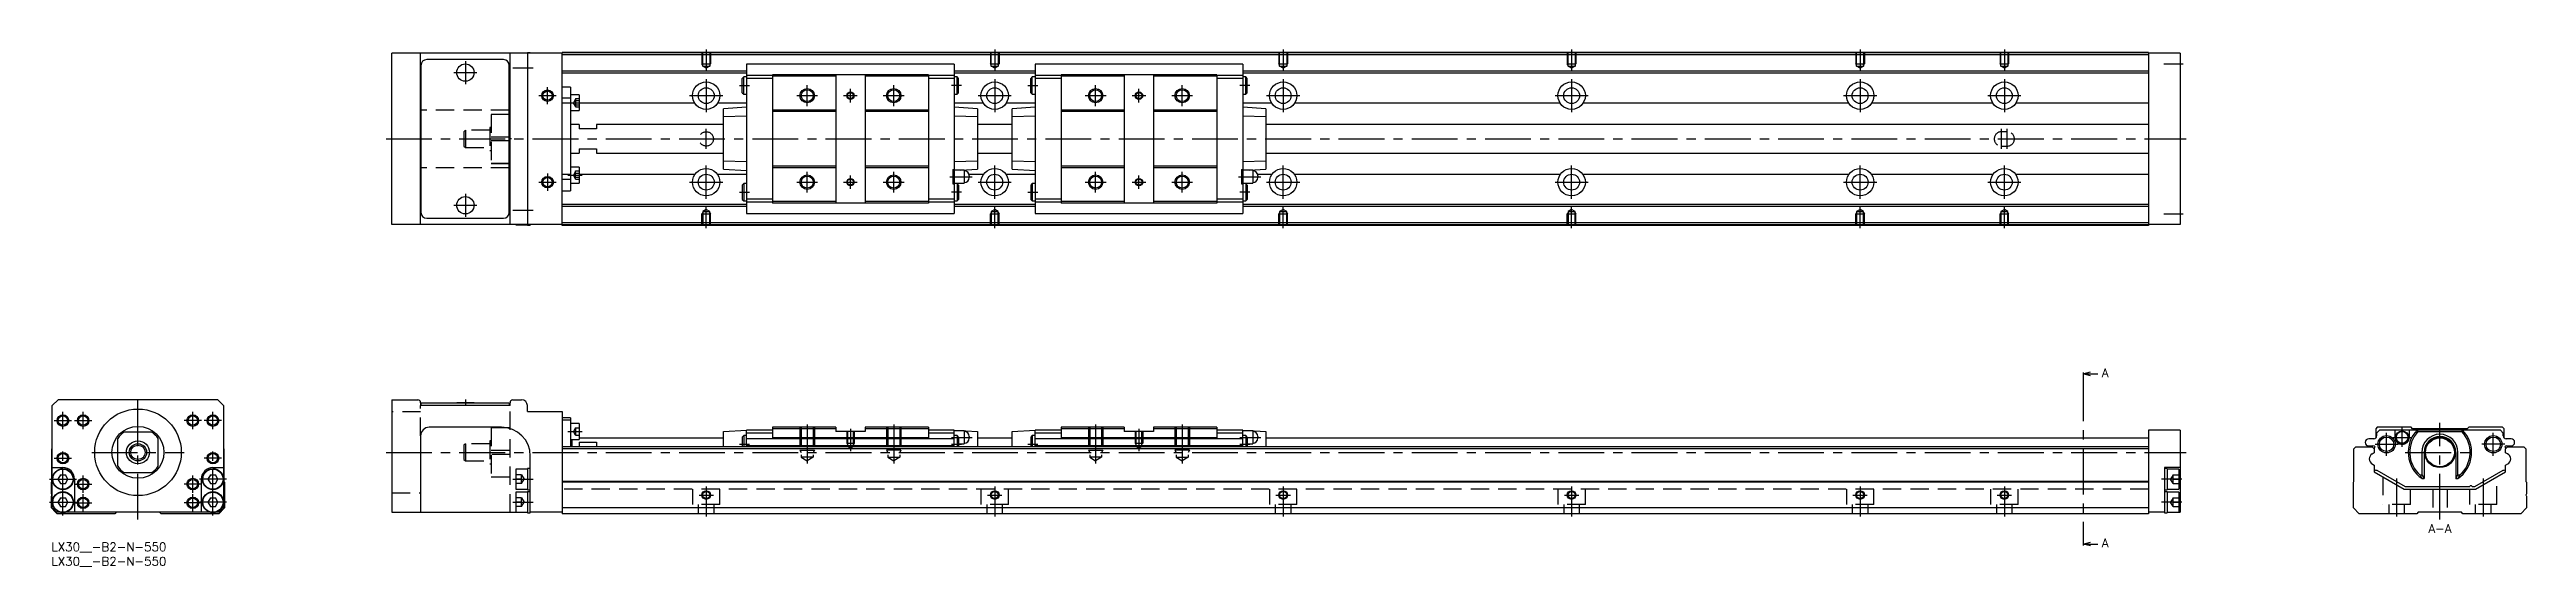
# Model space of a CAD drawing. Extents: x -1 to 858, y -8 to 171.
import ezdxf

# ---------------------------------------------------------------- set-up
doc = ezdxf.new("R2010")
doc.units = 0
doc.header["$LTSCALE"] = 0.5
doc.linetypes.add('CENTER', pattern=[50.8, 31.75, -6.35, 6.35, -6.35])
doc.linetypes.add('DASHED', pattern=[19.05, 12.7, -6.35])
for name, color, linetype in [('MSM_CENTER', 1, 'CENTER'), ('MSM_CONTINUOUS', 7, 'CONTINUOUS'), ('MSM_DASHED', 4, 'DASHED'), ('MSM_NARROW', 5, 'CONTINUOUS'), ('MSM_PART_NUMBER', 7, 'CONTINUOUS')]:
    doc.layers.add(name, color=color, linetype=linetype)
doc.styles.get("Standard").update_dxf_attribs({"font": 'txt.shx', "height": 3, "bigfont": 'bigfont.shx'})

# ---------------------------------------------------------------- blocks, each defined once
blk = doc.blocks.new('*U2')
at = {"layer": 'MSM_PART_NUMBER'}
blk.add_text('LX30__-B2-N-550', height=3, dxfattribs=at).set_placement((0, -3))
blk = doc.blocks.new('*U3')
at = {"layer": 'MSM_PART_NUMBER'}
blk.add_text('LX30__-B2-N-550', height=3, dxfattribs=at).set_placement((0, -8))

msp = doc.modelspace()

# ---------------------------------------------------------------- linework, layer by layer
at = {"layer": 'MSM_CENTER'}
for p, q in [((143.5, 167), (143.5, 159)), ((160, 164.7), (167, 164.7)), ((227, 171), (227, 163.49)), ((327, 171), (327, 163.49)), ((427, 171), (427, 163.49)), ((527, 171), (527, 163.49)), ((627, 171), (627, 163.49)), ((677, 171), (677, 163.49)), ((732.25, 166), (739, 166)), ((139.5, 163), (147.5, 163)), ((169, 155), (175, 155)), ((172, 152), (172, 158)), ((221.25, 155), (232.75, 155)), ((227, 160.75), (227, 149.25)), ((238.5, 158.5), (242, 158.5)), ((258.37, 155), (265.62, 155)), ((262, 151.37), (262, 158.62)), ((274.63, 155), (279.36, 155)), ((277, 152.63), (277, 157.36)), ((288.37, 155), (295.62, 155)), ((292, 151.37), (292, 158.62)), ((315.5, 158.5), (312, 158.5)), ((321.25, 155), (332.75, 155)), ((327, 160.75), (327, 149.25)), ((338.5, 158.5), (342, 158.5)), ((358.37, 155), (365.62, 155)), ((362, 151.37), (362, 158.62)), ((374.63, 155), (379.36, 155)), ((377, 152.63), (377, 157.36)), ((388.37, 155), (395.62, 155)), ((392, 151.37), (392, 158.62)), ((415.5, 158.5), (412, 158.5)), ((421.25, 155), (432.75, 155)), ((427, 160.75), (427, 149.25)), ((521.25, 155), (532.75, 155)), ((527, 160.75), (527, 149.25)), ((621.25, 155), (632.75, 155)), ((627, 160.75), (627, 149.25)), ((671.25, 155), (682.75, 155)), ((677, 160.75), (677, 149.25)), ((179, 152.55), (184, 152.55)), ((116, 140), (740, 140)), ((227, 136.5), (227, 143.5)), ((676, 136.5), (676, 143.5)), ((678, 136.5), (678, 143.5)), ((227, 119.25), (227, 130.75)), ((327, 119.25), (327, 130.75)), ((427, 119.25), (427, 130.75)), ((527, 119.25), (527, 130.75)), ((627, 119.25), (627, 130.75)), ((677, 119.25), (677, 130.75)), ((143.5, 121), (143.5, 113)), ((169, 125), (175, 125)), ((172, 128), (172, 122)), ((179, 127.44), (184, 127.44)), ((221.25, 125), (232.75, 125)), ((238.5, 121.5), (242, 121.5)), ((258.37, 125), (265.62, 125)), ((262, 121.37), (262, 128.62)), ((274.63, 125), (279.36, 125)), ((277, 122.63), (277, 127.36)), ((288.37, 125), (295.62, 125)), ((292, 121.37), (292, 128.62)), ((311.5, 126.9), (319.2, 126.9)), ((315.5, 121.5), (312, 121.5)), ((321.25, 125), (332.75, 125)), ((338.5, 121.5), (342, 121.5)), ((358.37, 125), (365.62, 125)), ((362, 121.37), (362, 128.62)), ((374.63, 125), (379.36, 125)), ((377, 122.63), (377, 127.36)), ((388.37, 125), (395.62, 125)), ((392, 121.37), (392, 128.62)), ((411.5, 126.9), (419.2, 126.9)), ((415.5, 121.5), (412, 121.5)), ((421.25, 125), (432.75, 125)), ((521.25, 125), (532.75, 125)), ((621.25, 125), (632.75, 125)), ((671.25, 125), (682.75, 125)), ((139.5, 117), (147.5, 117)), ((160, 115.3), (167, 115.3)), ((227, 109), (227, 116.51)), ((327, 109), (327, 116.51)), ((427, 109), (427, 116.51)), ((527, 109), (527, 116.51)), ((627, 109), (627, 116.51)), ((677, 109), (677, 116.51)), ((732.25, 114), (739, 114)), ((704.38, 58), (704.38, 0)), ((4, 39.3), (4, 45.3)), ((11, 39.3), (11, 45.3)), ((30, 8), (30, 51.5)), ((49, 39.3), (49, 45.3)), ((56, 39.3), (56, 45.3)), ((143.5, 49.6), (143.5, 47.49)), ((1, 42.3), (7, 42.3)), ((8, 42.3), (14, 42.3)), ((52, 42.3), (46, 42.3)), ((59, 42.3), (53, 42.3)), ((179, 38.55), (184, 38.55)), ((262, 41), (262, 27.41)), ((277, 39.5), (277, 31.69)), ((292, 41), (292, 27.41)), ((312, 36.5), (319.2, 36.5)), ((362, 41), (362, 27.41)), ((377, 39.5), (377, 31.69)), ((392, 41), (392, 27.41)), ((412, 36.5), (419.2, 36.5)), ((809.5, 30.1), (809.5, 38.1)), ((811.65, 36.5), (818.15, 36.5)), ((814.9, 33.25), (814.9, 39.75)), ((828, 8), (828, 41.5)), ((846.5, 30.1), (846.5, 38.1)), ((1, 29.3), (7, 29.3)), ((4, 9.35), (4, 32.3)), ((14, 31.3), (46, 31.3)), ((59, 29.3), (53, 29.3)), ((56, 9.35), (56, 32.3)), ((116, 31.3), (740, 31.3)), ((238.5, 34.1), (242, 34.1)), ((312, 34.1), (315.5, 34.1)), ((338.5, 34.1), (342, 34.1)), ((412, 34.1), (415.5, 34.1)), ((805.5, 34.1), (813.5, 34.1)), ((816, 31.3), (840, 31.3)), ((850.5, 34.1), (842.5, 34.1)), ((-0.65, 22), (8.65, 22)), ((8, 20.3), (14, 20.3)), ((11, 17.3), (11, 23.3)), ((52, 20.3), (46, 20.3)), ((49, 17.3), (49, 23.3)), ((60.65, 22), (51.35, 22)), ((160, 22), (167, 22)), ((227, 19.5), (227, 9)), ((327, 19.5), (327, 9)), ((427, 19.5), (427, 9)), ((527, 19.5), (527, 9)), ((627, 19.5), (627, 9)), ((677, 19.5), (677, 9)), ((738.5, 22), (731.5, 22)), ((813, 22.18), (813, 9)), ((843, 22.18), (843, 9)), ((-0.65, 14), (8.65, 14)), ((8, 13.8), (14, 13.8)), ((11, 10.8), (11, 16.8)), ((52, 13.8), (46, 13.8)), ((49, 10.8), (49, 16.8)), ((60.65, 14), (51.35, 14)), ((160, 14), (167, 14)), ((224.5, 16.5), (229.5, 16.5)), ((324.5, 16.5), (329.5, 16.5)), ((424.5, 16.5), (429.5, 16.5)), ((524.5, 16.5), (529.5, 16.5)), ((624.5, 16.5), (629.5, 16.5)), ((674.5, 16.5), (679.5, 16.5)), ((738.5, 14), (731.5, 14))]:
    msp.add_line(p, q, dxfattribs=at)
at = {"layer": 'MSM_CONTINUOUS'}
for p, q in [((118, 110.3), (118, 169.7)), ((177, 169.7), (118, 169.7)), ((128, 110.3), (128, 169.7)), ((128.1, 165.5), (128.1, 114.5)), ((156.7, 167.5), (130.1, 167.5)), ((158.7, 114.5), (158.7, 165.5)), ((159, 110.3), (159, 169.7)), ((161, 169.75), (161, 169.7)), ((165, 169.75), (161, 169.75)), ((166, 169.9), (165, 169.9)), ((165, 169.9), (165, 110.1)), ((166, 169.9), (166, 169.7)), ((727, 170), (177, 170)), ((177, 110), (177, 170)), ((727, 169.8), (177, 169.8)), ((727, 169.1), (177, 169.1)), ((241, 163.45), (177, 163.45)), ((313, 165.9), (241, 165.9)), ((241, 165.9), (241, 114.1)), ((313, 165.9), (313, 114.1)), ((341, 163.45), (313, 163.45)), ((413, 165.9), (341, 165.9)), ((341, 165.9), (341, 114.1)), ((413, 165.9), (413, 114.1)), ((727, 163.45), (413, 163.45)), ((727, 170), (727, 110)), ((738, 169.7), (727, 169.7)), ((738, 169.7), (738, 110.3)), ((128, 158.2), (128.1, 158.2)), ((158.7, 158.2), (159, 158.2)), ((241, 162.75), (177, 162.75)), ((180, 158), (177, 158)), ((180, 158), (180, 122)), ((183, 155.3), (180, 155.3)), ((183, 155.3), (183, 149.8)), ((240, 161.5), (239.5, 161)), ((239.5, 156), (239.5, 161)), ((239.5, 156), (240, 155.5)), ((241, 161.5), (240, 161.5)), ((240, 155.5), (240, 161.5)), ((240, 155.5), (241, 155.5)), ((250, 161.95), (241, 161.95)), ((250, 160.95), (241, 160.95)), ((304, 162.25), (250, 162.25)), ((250, 162.25), (250, 117.75)), ((271.9, 161.75), (250, 161.75)), ((271.9, 162.25), (271.9, 117.75)), ((282.1, 162.25), (282.1, 117.75)), ((304, 161.75), (282.1, 161.75)), ((304, 162.25), (304, 117.75)), ((313, 161.95), (304, 161.95)), ((313, 160.95), (304, 160.95)), ((341, 162.75), (313, 162.75)), ((314, 161.5), (313, 161.5)), ((313, 155.5), (314, 155.5)), ((314.5, 161), (314, 161.5)), ((314, 155.5), (314, 161.5)), ((314, 155.5), (314.5, 156)), ((314.5, 156), (314.5, 161)), ((340, 161.5), (339.5, 161)), ((339.5, 156), (339.5, 161)), ((339.5, 156), (340, 155.5)), ((341, 161.5), (340, 161.5)), ((340, 155.5), (340, 161.5)), ((340, 155.5), (341, 155.5)), ((350, 161.95), (341, 161.95)), ((350, 160.95), (341, 160.95)), ((404, 162.25), (350, 162.25)), ((350, 162.25), (350, 117.75)), ((371.9, 161.75), (350, 161.75)), ((371.9, 162.25), (371.9, 117.75)), ((382.1, 162.25), (382.1, 117.75)), ((404, 161.75), (382.1, 161.75)), ((404, 162.25), (404, 117.75)), ((413, 161.95), (404, 161.95)), ((413, 160.95), (404, 160.95)), ((727, 162.75), (413, 162.75)), ((414, 161.5), (413, 161.5)), ((413, 155.5), (414, 155.5)), ((414.5, 161), (414, 161.5)), ((414, 155.5), (414, 161.5)), ((414, 155.5), (414.5, 156)), ((414.5, 156), (414.5, 161)), ((128.1, 150), (128, 150)), ((159, 150), (158.7, 150)), ((159, 148.5), (158.7, 148.5)), ((159, 148.47), (158.7, 148.47)), ((180, 154.13), (177, 154.13)), ((180, 152.38), (177, 152.38)), ((180, 149.8), (183, 149.8)), ((223.05, 152.36), (183, 152.36)), ((241, 152.36), (230.95, 152.36)), ((241, 151), (233, 150.47)), ((233, 129.53), (233, 150.47)), ((241, 147.86), (233, 147.6)), ((271.9, 150), (250, 150)), ((271.9, 149.5), (250, 149.5)), ((304, 150), (282.1, 150)), ((304, 149.5), (282.1, 149.5)), ((323.05, 152.36), (313, 152.36)), ((321, 150.47), (313, 151)), ((321, 147.6), (313, 147.86)), ((321, 150.47), (321, 129.53)), ((341, 152.36), (330.95, 152.36)), ((341, 151), (333, 150.47)), ((333, 129.53), (333, 150.47)), ((341, 147.86), (333, 147.6)), ((371.9, 150), (350, 150)), ((371.9, 149.5), (350, 149.5)), ((404, 150), (382.1, 150)), ((404, 149.5), (382.1, 149.5)), ((423.05, 152.36), (413, 152.36)), ((421, 150.47), (413, 151)), ((421, 147.6), (413, 147.86)), ((421, 150.47), (421, 129.53)), ((523.05, 152.36), (430.95, 152.36)), ((623.05, 152.36), (530.95, 152.36)), ((673.05, 152.36), (630.95, 152.36)), ((727, 152.36), (680.95, 152.36)), ((158.7, 140.72), (159, 140.72)), ((159, 139.28), (158.7, 139.28)), ((183, 145), (180, 145)), ((183, 145), (183, 143.5)), ((189, 143.5), (183, 143.5)), ((189, 145), (189, 143.5)), ((233, 145), (189, 145)), ((333, 145), (321, 145)), ((727, 145), (421, 145)), ((128.1, 130), (128, 130)), ((159, 131.53), (158.7, 131.53)), ((159, 131.5), (158.7, 131.5)), ((159, 130), (158.7, 130)), ((180, 135), (183, 135)), ((183, 130.19), (180, 130.19)), ((183, 136.5), (189, 136.5)), ((183, 136.5), (183, 135)), ((183, 130.19), (183, 124.69)), ((189, 136.5), (189, 135)), ((189, 135), (233, 135)), ((233, 132.4), (241, 132.14)), ((233, 129.53), (241, 129)), ((271.9, 130.5), (250, 130.5)), ((271.9, 130), (250, 130)), ((304, 130.5), (282.1, 130.5)), ((304, 130), (282.1, 130)), ((312.5, 129.4), (312.5, 124.4)), ((312.5, 129.4), (313, 129.4)), ((313, 132.14), (321, 132.4)), ((316.45, 129.15), (313, 129.15)), ((315.26, 129.15), (321, 129.53)), ((316.45, 129.15), (316.45, 124.65)), ((321, 135), (333, 135)), ((333, 132.4), (341, 132.14)), ((333, 129.53), (341, 129)), ((371.9, 130.5), (350, 130.5)), ((371.9, 130), (350, 130)), ((404, 130.5), (382.1, 130.5)), ((404, 130), (382.1, 130)), ((412.5, 129.4), (412.5, 124.4)), ((412.5, 129.4), (413, 129.4)), ((413, 132.14), (421, 132.4)), ((416.45, 129.15), (413, 129.15)), ((415.26, 129.15), (421, 129.53)), ((416.45, 129.15), (416.45, 124.65)), ((421, 135), (727, 135)), ((128.1, 121.8), (128, 121.8)), ((159, 121.8), (158.7, 121.8)), ((180, 127.62), (177, 127.62)), ((180, 125.87), (177, 125.87)), ((177, 122), (180, 122)), ((180, 124.69), (183, 124.69)), ((223.05, 127.64), (183, 127.64)), ((241, 127.64), (230.95, 127.64)), ((240, 124.5), (239.5, 124)), ((239.5, 124), (239.5, 119)), ((240, 124.5), (240, 118.5)), ((241, 124.5), (240, 124.5)), ((313, 128.4), (312.5, 128.4)), ((312.5, 125.4), (313, 125.4)), ((312.5, 124.4), (313, 124.4)), ((313, 124.65), (316.45, 124.65)), ((314, 124.5), (313, 124.5)), ((314, 124.5), (314, 118.5)), ((314.5, 124), (314, 124.5)), ((314.5, 124), (314.5, 119)), ((323.05, 127.64), (318.14, 127.64)), ((318.2, 127.2), (318.2, 126.6)), ((341, 127.64), (330.95, 127.64)), ((340, 124.5), (339.5, 124)), ((339.5, 124), (339.5, 119)), ((340, 124.5), (340, 118.5)), ((341, 124.5), (340, 124.5)), ((413, 128.4), (412.5, 128.4)), ((412.5, 125.4), (413, 125.4)), ((412.5, 124.4), (413, 124.4)), ((413, 124.65), (416.45, 124.65)), ((414, 124.5), (413, 124.5)), ((414, 124.5), (414, 118.5)), ((414.5, 124), (414, 124.5)), ((414.5, 124), (414.5, 119)), ((423.05, 127.64), (418.14, 127.64)), ((418.2, 127.2), (418.2, 126.6)), ((523.05, 127.64), (430.95, 127.64)), ((623.05, 127.64), (530.95, 127.64)), ((673.05, 127.64), (630.95, 127.64)), ((727, 127.64), (680.95, 127.64)), ((130.1, 112.5), (156.7, 112.5)), ((241, 117.25), (177, 117.25)), ((241, 116.55), (177, 116.55)), ((239.5, 119), (240, 118.5)), ((240, 118.5), (241, 118.5)), ((250, 119.05), (241, 119.05)), ((250, 118.05), (241, 118.05)), ((241, 114.1), (313, 114.1)), ((271.9, 118.25), (250, 118.25)), ((304, 117.75), (250, 117.75)), ((304, 118.25), (282.1, 118.25)), ((313, 119.05), (304, 119.05)), ((313, 118.05), (304, 118.05)), ((313, 118.5), (314, 118.5)), ((341, 117.25), (313, 117.25)), ((341, 116.55), (313, 116.55)), ((314, 118.5), (314.5, 119)), ((339.5, 119), (340, 118.5)), ((340, 118.5), (341, 118.5)), ((350, 119.05), (341, 119.05)), ((350, 118.05), (341, 118.05)), ((341, 114.1), (413, 114.1)), ((371.9, 118.25), (350, 118.25)), ((404, 117.75), (350, 117.75)), ((404, 118.25), (382.1, 118.25)), ((413, 119.05), (404, 119.05)), ((413, 118.05), (404, 118.05)), ((413, 118.5), (414, 118.5)), ((727, 117.25), (413, 117.25)), ((727, 116.55), (413, 116.55)), ((414, 118.5), (414.5, 119)), ((177, 110.3), (118, 110.3)), ((161, 110.3), (161, 110.25)), ((161, 110.25), (165, 110.25)), ((165, 110.1), (166, 110.1)), ((166, 110.3), (166, 110.1)), ((727, 110.9), (177, 110.9)), ((727, 110.2), (177, 110.2)), ((727, 110), (177, 110)), ((738, 110.3), (727, 110.3)), ((704.38, 58.5), (706.88, 59.17)), ((704.38, 59), (704.38, 58)), ((706.88, 57.83), (704.38, 58.5)), ((704.38, 58.5), (709.38, 58.5)), ((2.3, 49.5), (0.3, 47.5)), ((0.3, 12), (0.3, 47.5)), ((57.7, 49.5), (2.3, 49.5)), ((59.7, 47.5), (57.7, 49.5)), ((59.7, 47.5), (59.7, 12)), ((118, 49.5), (118, 10.5)), ((118, 49.5), (127, 49.5)), ((128, 48.5), (128, 47.5)), ((159, 47.5), (128, 47.5)), ((128.1, 48.5), (128.1, 47.5)), ((128.1, 48.5), (158.7, 48.5)), ((140.5, 48.6), (146.5, 48.6)), ((140.5, 48.6), (140.5, 48.5)), ((146.5, 48.5), (146.5, 48.6)), ((158.7, 48.5), (158.7, 47.5)), ((159, 47.5), (159, 48.5)), ((160, 49.5), (163, 49.5)), ((165, 45.5), (165, 47.5)), ((165, 45.5), (177, 45.5)), ((177, 45.5), (177, 10)), ((180, 43.3), (177, 43.3)), ((180, 43.3), (180, 33.2)), ((23, 26.48), (23, 36.12)), ((34.82, 38.3), (25.18, 38.3)), ((37, 26.48), (37, 36.12)), ((128, 37), (128, 10.5)), ((156, 40), (131, 40)), ((180, 42.45), (177, 42.45)), ((183, 41.3), (180, 41.3)), ((180, 35.8), (183, 35.8)), ((180.5, 33.2), (180.5, 35.8)), ((183, 41.3), (183, 35.8)), ((183, 36.3), (233, 36.3)), ((183, 34.87), (189, 34.87)), ((183, 34.87), (183, 33.2)), ((189, 34.87), (189, 33.2)), ((233, 38.5), (241, 39)), ((233, 33.2), (233, 38.5)), ((240, 37.1), (239.5, 36.6)), ((239.5, 36.6), (239.5, 33.2)), ((241, 37.1), (240, 37.1)), ((240, 37.1), (240, 33.2)), ((250, 39), (241, 39)), ((241, 33.2), (241, 39)), ((250, 38), (241, 38)), ((313, 36), (241, 36)), ((250, 40), (250, 36.29)), ((271.9, 40), (250, 40)), ((271.9, 39.5), (250, 39.5)), ((304, 36.29), (250, 36.29)), ((271.9, 40), (271.9, 38.5)), ((282.1, 38.5), (271.9, 38.5)), ((304, 40), (282.1, 40)), ((282.1, 40), (282.1, 38.5)), ((304, 39.5), (282.1, 39.5)), ((304, 40), (304, 36.29)), ((313, 39), (304, 39)), ((313, 38), (304, 38)), ((313, 39), (321, 38.5)), ((313, 33.2), (313, 39)), ((316.45, 38.75), (313, 38.75)), ((314, 37.1), (313, 37.1)), ((314.5, 36.6), (314, 37.1)), ((314, 37.1), (314, 33.2)), ((314.5, 36.6), (314.5, 33.2)), ((316.45, 38.75), (316.45, 34.25)), ((318.2, 36.8), (318.2, 36.2)), ((321, 38.5), (321, 33.2)), ((321, 36.3), (333, 36.3)), ((333, 38.5), (341, 39)), ((333, 33.2), (333, 38.5)), ((340, 37.1), (339.5, 36.6)), ((339.5, 36.6), (339.5, 33.2)), ((341, 37.1), (340, 37.1)), ((340, 37.1), (340, 33.2)), ((350, 39), (341, 39)), ((341, 33.2), (341, 39)), ((350, 38), (341, 38)), ((413, 36), (341, 36)), ((350, 40), (350, 36.29)), ((371.9, 40), (350, 40)), ((371.9, 39.5), (350, 39.5)), ((404, 36.29), (350, 36.29)), ((371.9, 40), (371.9, 38.5)), ((382.1, 38.5), (371.9, 38.5)), ((404, 40), (382.1, 40)), ((382.1, 40), (382.1, 38.5)), ((404, 39.5), (382.1, 39.5)), ((404, 40), (404, 36.29)), ((413, 39), (404, 39)), ((413, 38), (404, 38)), ((413, 39), (421, 38.5)), ((413, 33.2), (413, 39)), ((416.45, 38.75), (413, 38.75)), ((414, 37.1), (413, 37.1)), ((414.5, 36.6), (414, 37.1)), ((414, 37.1), (414, 33.2)), ((414.5, 36.6), (414.5, 33.2)), ((416.45, 38.75), (416.45, 34.25)), ((418.2, 36.8), (418.2, 36.2)), ((421, 38.5), (421, 33.2)), ((421, 36.3), (727, 36.3)), ((727, 39), (727, 10)), ((738, 39), (727, 39)), ((738, 39), (738, 10.5)), ((805.05, 36), (803.35, 36)), ((806.25, 40), (805.75, 39.5)), ((805.75, 39.5), (805.75, 36.29)), ((807.05, 39), (806.05, 38)), ((806.05, 38), (806.05, 37)), ((818, 40), (806.25, 40)), ((848.95, 39), (807.05, 39)), ((812.4, 39), (812.4, 36.5)), ((817.4, 36.5), (817.4, 39)), ((818.5, 39.5), (818, 40)), ((837.5, 39.5), (818.5, 39.5)), ((820.14, 39), (820.4, 38.5)), ((820.4, 38.5), (835.6, 38.5)), ((835.6, 38.5), (835.86, 39)), ((838, 40), (837.5, 39.5)), ((849.75, 40), (838, 40)), ((849.95, 38), (848.95, 39)), ((850.25, 39.5), (849.75, 40)), ((849.95, 37), (849.95, 38)), ((850.25, 36.29), (850.25, 39.5)), ((852.65, 36), (850.95, 36)), ((0.2, 32.5), (0.3, 32.6)), ((0.2, 21.2), (0.2, 32.5)), ((0.3, 26), (4, 26)), ((56, 26), (59.7, 26)), ((59.7, 32.6), (59.8, 32.5)), ((59.8, 32.5), (59.8, 21.2)), ((166, 10.35), (166, 30)), ((727, 33.2), (177, 33.2)), ((727, 32.5), (177, 32.5)), ((313, 33.5), (241, 33.5)), ((314.5, 34.25), (316.45, 34.25)), ((413, 33.5), (341, 33.5)), ((414.5, 34.25), (416.45, 34.25)), ((738, 26), (732.5, 26)), ((732.5, 26), (732.5, 10.35)), ((798.2, 32.5), (798.9, 33.2)), ((798.2, 21.2), (798.2, 32.5)), ((798.9, 33.2), (804.55, 33.2)), ((803.35, 33.5), (804.75, 33.5)), ((805.25, 31.15), (804.5, 30.72)), ((804.55, 33.2), (805.25, 32.5)), ((804.6, 27.22), (805.25, 26.85)), ((805.2, 32.7), (805.2, 32.55)), ((805.25, 32.5), (805.25, 31.15)), ((805.25, 26.85), (805.25, 24.5)), ((821.74, 31.3), (821.74, 23.45)), ((822.5, 31.3), (822.5, 22.2)), ((833.5, 31.3), (833.5, 22.2)), ((834.26, 23.45), (834.26, 31.3)), ((850.75, 32.5), (851.45, 33.2)), ((850.75, 32.5), (850.8, 32.55)), ((850.75, 31.15), (850.75, 32.5)), ((850.75, 31.15), (850.75, 32.5)), ((851.4, 30.78), (850.75, 31.15)), ((851.4, 30.78), (850.75, 31.15)), ((850.75, 26.85), (851.5, 27.28)), ((850.75, 26.85), (851.5, 27.28)), ((850.75, 25.45), (850.75, 26.85)), ((850.75, 24.5), (850.75, 26.85)), ((850.8, 32.55), (850.8, 32.7)), ((851.25, 33.5), (852.65, 33.5)), ((851.45, 33.2), (857.1, 33.2)), ((857.1, 33.2), (857.8, 32.5)), ((857.8, 32.5), (857.8, 21.2)), ((0, 21), (0.2, 21.2)), ((0, 16.9), (0, 21)), ((3.13, 23.5), (2.27, 22)), ((2.27, 22), (3.13, 20.5)), ((3.13, 23.5), (4.87, 23.5)), ((3.13, 20.5), (4.87, 20.5)), ((5.73, 22), (4.87, 23.5)), ((4.87, 20.5), (5.73, 22)), ((8, 22), (8, 10.5)), ((25.18, 24.3), (34.82, 24.3)), ((52, 10.5), (52, 22)), ((55.13, 23.5), (54.27, 22)), ((54.27, 22), (55.13, 20.5)), ((55.13, 23.5), (56.87, 23.5)), ((55.13, 20.5), (56.87, 20.5)), ((57.73, 22), (56.87, 23.5)), ((56.87, 20.5), (57.73, 22)), ((59.8, 21.2), (60, 21)), ((60, 21), (60, 12)), ((165, 25.5), (161, 25.5)), ((161, 25.5), (161, 18.5)), ((161, 18.5), (165, 18.5)), ((165, 17.5), (161, 17.5)), ((161, 17.5), (161, 10.5)), ((166, 25.65), (165, 25.65)), ((165, 25.65), (165, 18.35)), ((165, 18.35), (166, 18.35)), ((166, 17.65), (165, 17.65)), ((165, 17.65), (165, 10.35)), ((727, 21.2), (177, 21.2)), ((727, 21), (177, 21)), ((733.5, 25.65), (732.5, 25.65)), ((732.5, 18.35), (733.5, 18.35)), ((733.5, 17.65), (732.5, 17.65)), ((733.5, 25.65), (733.5, 18.35)), ((737.5, 25.5), (733.5, 25.5)), ((733.5, 18.5), (737.5, 18.5)), ((733.5, 17.65), (733.5, 10.35)), ((737.5, 17.5), (733.5, 17.5)), ((737.5, 25.5), (737.5, 18.5)), ((737.5, 17.5), (737.5, 10.5)), ((798, 21), (798.2, 21.2)), ((798, 12), (798, 21)), ((805.25, 24.5), (815.64, 18.5)), ((805.7, 25.16), (806.1, 25.16)), ((806.1, 25.16), (815.91, 19.5)), ((815.64, 18.5), (840.36, 18.5)), ((815.91, 19.5), (838.35, 19.5)), ((821.07, 23.45), (821.74, 23.45)), ((821.74, 23.45), (822.5, 22.2)), ((821.82, 22.2), (822.5, 22.2)), ((833.5, 22.2), (834.26, 23.45)), ((833.5, 22.2), (834.18, 22.2)), ((834.26, 23.45), (834.93, 23.45)), ((839.15, 19.5), (840.09, 19.5)), ((840.09, 19.5), (849.9, 25.16)), ((840.36, 18.5), (850.75, 24.5)), ((849.9, 25.16), (850.3, 25.16)), ((857.8, 21.2), (858, 21)), ((858, 21), (858, 16.9)), ((0, 12), (0, 16.1)), ((2, 10), (0, 12)), ((1.8, 10.5), (0.3, 12)), ((2.96, 10.5), (1.8, 10.5)), ((22, 10), (2, 10)), ((3.13, 15.5), (2.27, 14)), ((2.27, 14), (3.13, 12.5)), ((3.13, 15.5), (4.87, 15.5)), ((3.13, 12.5), (4.87, 12.5)), ((5.73, 14), (4.87, 15.5)), ((4.87, 12.5), (5.73, 14)), ((54.96, 10.5), (5.04, 10.5)), ((22.5, 10.5), (22, 10)), ((38, 10), (37.5, 10.5)), ((58, 10), (38, 10)), ((55.13, 15.5), (54.27, 14)), ((54.27, 14), (55.13, 12.5)), ((55.13, 15.5), (56.87, 15.5)), ((55.13, 12.5), (56.87, 12.5)), ((57.73, 14), (56.87, 15.5)), ((56.87, 12.5), (57.73, 14)), ((58.2, 10.5), (57.04, 10.5)), ((60, 12), (58, 10)), ((59.7, 12), (58.2, 10.5)), ((118, 10.5), (165, 10.5)), ((165, 10.35), (166, 10.35)), ((177, 10.5), (166, 10.5)), ((727, 12), (177, 12)), ((727, 10), (177, 10)), ((732.5, 10.5), (727, 10.5)), ((732.5, 10.35), (733.5, 10.35)), ((733.5, 10.5), (738, 10.5)), ((800, 10), (798, 12)), ((820, 10), (800, 10)), ((820.5, 10.5), (820, 10)), ((835.5, 10.5), (820.5, 10.5)), ((836, 10), (835.5, 10.5)), ((856, 10), (836, 10)), ((858, 12), (856, 10)), ((858, 16.1), (858, 12)), ((704.38, -0.5), (706.88, 0.17)), ((704.38, 0), (704.38, -1)), ((706.88, -1.17), (704.38, -0.5)), ((704.38, -0.5), (709.38, -0.5))]:
    msp.add_line(p, q, dxfattribs=at)
for centre, radius in [((143.5, 163), 3), ((172, 155), 1.62), ((227, 155), 4.75), ((227, 155), 2.75), ((262, 155), 2.07), ((277, 155), 1.06), ((292, 155), 2.07), ((327, 155), 4.75), ((327, 155), 2.75), ((362, 155), 2.07), ((377, 155), 1.06), ((392, 155), 2.07), ((427, 155), 4.75), ((427, 155), 2.75), ((527, 155), 4.75), ((527, 155), 2.75), ((627, 155), 4.75), ((627, 155), 2.75), ((677, 155), 4.75), ((677, 155), 2.75), ((227, 125), 4.75), ((327, 125), 4.75), ((427, 125), 4.75), ((527, 125), 4.75), ((627, 125), 4.75), ((677, 125), 4.75), ((172, 125), 1.62), ((227, 125), 2.75), ((262, 125), 2.07), ((277, 125), 1.06), ((292, 125), 2.07), ((327, 125), 2.75), ((362, 125), 2.07), ((377, 125), 1.06), ((392, 125), 2.07), ((427, 125), 2.75), ((527, 125), 2.75), ((627, 125), 2.75), ((677, 125), 2.75), ((143.5, 117), 3), ((4, 42.3), 1.62), ((11, 42.3), 1.62), ((30, 31.3), 15), ((49, 42.3), 1.62), ((56, 42.3), 1.62), ((30, 31.3), 9), ((30, 31.3), 4), ((809.5, 34.1), 3), ((809.5, 34.1), 2.5), ((814.9, 36.5), 2.25), ((814.9, 36.5), 2.05), ((828, 31.3), 5.3), ((828, 31.3), 5), ((846.5, 34.1), 3), ((846.5, 34.1), 2.5), ((4, 29.3), 1.62), ((30, 31.3), 3), ((30, 31.3), 2.5), ((56, 29.3), 1.62), ((4, 22), 3.65), ((4, 14), 3.65), ((4, 22), 3.5), ((4, 14), 3.5), ((11, 20.3), 1.62), ((49, 20.3), 1.62), ((56, 22), 3.65), ((56, 14), 3.65), ((56, 22), 3.5), ((56, 14), 3.5), ((227, 16.5), 1.23), ((327, 16.5), 1.23), ((427, 16.5), 1.23), ((527, 16.5), 1.23), ((627, 16.5), 1.23), ((677, 16.5), 1.23), ((11, 13.8), 1.62), ((49, 13.8), 1.62)]:
    msp.add_circle(centre, radius, dxfattribs=at)
for centre, radius, start, end in [((130.1, 165.5), 2, 90, 180), ((156.7, 165.5), 2, 0, 90), ((316.45, 127.2), 1.75, 0, 90), ((416.45, 127.2), 1.75, 0, 90), ((316.45, 126.6), 1.75, 270, 0), ((416.45, 126.6), 1.75, 270, 0), ((130.1, 114.5), 2, 180, 270), ((156.7, 114.5), 2, 270, 0), ((127, 48.5), 1, 0, 90), ((160, 48.5), 1, 90, 180), ((163, 47.5), 2, 0, 90), ((30, 31.3), 8.5, 124.56032, 145.43968), ((30, 31.3), 8.5, 34.56032, 55.43968), ((131, 37), 3, 90, 180), ((156, 30), 10, 0, 90), ((316.45, 36.8), 1.75, 0, 90), ((316.45, 36.2), 1.75, 270, 0), ((416.45, 36.8), 1.75, 0, 90), ((416.45, 36.2), 1.75, 270, 0), ((803.35, 34.75), 1.25, 90, 270), ((805.05, 37), 1, 270, 0), ((814.9, 36.5), 2.5, 180, 0), ((828, 31.3), 11, 135.573, 235.81959), ((828, 31.3), 10.47, 136.57129, 228.55525), ((828, 31.3), 6.26, 0, 180), ((828, 31.3), 5.5, 0, 180), ((828, 31.3), 11, 304.18041, 44.427), ((828, 31.3), 10.47, 311.44475, 43.42871), ((850.95, 37), 1, 180, 270), ((852.65, 34.75), 1.25, 270, 90), ((4, 22), 4, 0, 90), ((30, 31.3), 8.5, 214.56032, 235.43968), ((30, 31.3), 8.5, 304.56032, 325.43968), ((56, 22), 4, 90, 180), ((805.65, 28.85), 2.2, 121.45533, 176.01903), ((805.65, 29.15), 2.2, 183.98097, 241.45517), ((804.75, 32.5), 1, 41.23398, 90), ((805.7, 32.7), 0.5, 113.32535, 180), ((851.25, 32.5), 1, 90, 138.76602), ((850.3, 32.7), 0.5, 0, 66.67465), ((850.35, 28.85), 2.2, 3.98097, 61.45517), ((850.35, 29.15), 2.2, 301.45533, 356.01903), ((850.35, 29.15), 2.2, 301.45533, 356.01903), ((805.7, 25.66), 0.5, 205.84193, 270), ((829, 27.35), 8.83, 206.14749, 215.62533), ((827, 27.35), 8.84, 324.37545, 333.85173), ((838.75, 19.2), 0.5, 36.8699, 143.1301), ((850.3, 25.66), 0.5, 270, 334.15807), ((-0.3, 16.5), 0.5, 306.8699, 53.1301), ((2.3, 12.5), 2, 216.8699, 233.1301), ((57.7, 12.5), 2, 306.8699, 323.1301), ((858.3, 16.5), 0.5, 126.8699, 233.1301)]:
    msp.add_arc(centre, radius, start, end, dxfattribs=at)
at = {"layer": 'MSM_DASHED'}
for p, q in [((225.5, 170), (225.5, 166)), ((225.77, 165.53), (225.5, 166)), ((225.5, 166), (228.5, 166)), ((225.77, 165.2), (225.77, 170)), ((225.77, 165.2), (228.23, 165.2)), ((227, 164.49), (225.77, 165.2)), ((228.23, 165.2), (227, 164.49)), ((228.23, 170), (228.23, 165.2)), ((228.23, 165.53), (228.5, 166)), ((228.5, 170), (228.5, 166)), ((325.5, 170), (325.5, 166)), ((325.77, 165.53), (325.5, 166)), ((325.5, 166), (328.5, 166)), ((325.77, 165.2), (325.77, 170)), ((325.77, 165.2), (328.23, 165.2)), ((327, 164.49), (325.77, 165.2)), ((328.23, 165.2), (327, 164.49)), ((328.23, 170), (328.23, 165.2)), ((328.23, 165.53), (328.5, 166)), ((328.5, 170), (328.5, 166)), ((425.5, 170), (425.5, 166)), ((425.77, 165.53), (425.5, 166)), ((425.5, 166), (428.5, 166)), ((425.77, 165.2), (425.77, 170)), ((425.77, 165.2), (428.23, 165.2)), ((427, 164.49), (425.77, 165.2)), ((428.23, 165.2), (427, 164.49)), ((428.23, 170), (428.23, 165.2)), ((428.23, 165.53), (428.5, 166)), ((428.5, 170), (428.5, 166)), ((525.5, 170), (525.5, 166)), ((525.77, 165.53), (525.5, 166)), ((525.5, 166), (528.5, 166)), ((525.77, 165.2), (525.77, 170)), ((525.77, 165.2), (528.23, 165.2)), ((527, 164.49), (525.77, 165.2)), ((528.23, 165.2), (527, 164.49)), ((528.23, 170), (528.23, 165.2)), ((528.23, 165.53), (528.5, 166)), ((528.5, 170), (528.5, 166)), ((625.5, 170), (625.5, 166)), ((625.77, 165.53), (625.5, 166)), ((625.5, 166), (628.5, 166)), ((625.77, 165.2), (625.77, 170)), ((625.77, 165.2), (628.23, 165.2)), ((627, 164.49), (625.77, 165.2)), ((628.23, 165.2), (627, 164.49)), ((628.23, 170), (628.23, 165.2)), ((628.23, 165.53), (628.5, 166)), ((628.5, 170), (628.5, 166)), ((675.5, 170), (675.5, 166)), ((675.77, 165.53), (675.5, 166)), ((675.5, 166), (678.5, 166)), ((675.77, 165.2), (675.77, 170)), ((675.77, 165.2), (678.23, 165.2)), ((677, 164.49), (675.77, 165.2)), ((678.23, 165.2), (677, 164.49)), ((678.23, 170), (678.23, 165.2)), ((678.23, 165.53), (678.5, 166)), ((678.5, 170), (678.5, 166)), ((158.7, 150), (128.1, 150)), ((152.5, 148.5), (152.5, 131.5)), ((158.7, 148.5), (152.5, 148.5)), ((158.7, 148.47), (152.5, 148.47)), ((181.7, 153.8), (180.98, 152.55)), ((181.7, 151.3), (180.98, 152.55)), ((181.7, 154), (183, 154)), ((181.7, 154), (181.7, 151.11)), ((181.7, 153.28), (183, 153.28)), ((181.7, 151.83), (183, 151.83)), ((181.7, 151.11), (183, 151.11)), ((143.5, 143), (143, 142.5)), ((143, 142.5), (143, 137.5)), ((143, 137.5), (143.5, 137)), ((143.5, 143), (143.5, 137)), ((152, 143), (143.5, 143)), ((152, 144), (152, 136)), ((152.5, 144), (152, 144)), ((152.5, 140.72), (158.7, 140.72)), ((158.7, 139.28), (152.5, 139.28)), ((159.5, 140), (159, 140)), ((678, 142.5), (676, 142.5)), ((676, 137.5), (678, 137.5)), ((158.7, 130), (128.1, 130)), ((143.5, 137), (152, 137)), ((152, 136), (152.5, 136)), ((152.5, 131.53), (158.7, 131.53)), ((152.5, 131.5), (158.7, 131.5)), ((181.7, 128.89), (183, 128.89)), ((181.7, 126), (181.7, 128.89)), ((181.7, 128.69), (180.98, 127.44)), ((181.7, 126.19), (180.98, 127.44)), ((181.7, 128.17), (183, 128.17)), ((181.7, 126.72), (183, 126.72)), ((181.7, 126), (183, 126)), ((225.77, 114.47), (225.5, 114)), ((225.5, 110), (225.5, 114)), ((225.5, 114), (228.5, 114)), ((227, 115.51), (225.77, 114.8)), ((225.77, 114.8), (225.77, 110)), ((225.77, 114.8), (228.23, 114.8)), ((228.23, 114.8), (227, 115.51)), ((228.23, 110), (228.23, 114.8)), ((228.23, 114.47), (228.5, 114)), ((228.5, 110), (228.5, 114)), ((325.77, 114.47), (325.5, 114)), ((325.5, 110), (325.5, 114)), ((325.5, 114), (328.5, 114)), ((327, 115.51), (325.77, 114.8)), ((325.77, 114.8), (325.77, 110)), ((325.77, 114.8), (328.23, 114.8)), ((328.23, 114.8), (327, 115.51)), ((328.23, 110), (328.23, 114.8)), ((328.23, 114.47), (328.5, 114)), ((328.5, 110), (328.5, 114)), ((425.77, 114.47), (425.5, 114)), ((425.5, 110), (425.5, 114)), ((425.5, 114), (428.5, 114)), ((427, 115.51), (425.77, 114.8)), ((425.77, 114.8), (425.77, 110)), ((425.77, 114.8), (428.23, 114.8)), ((428.23, 114.8), (427, 115.51)), ((428.23, 110), (428.23, 114.8)), ((428.23, 114.47), (428.5, 114)), ((428.5, 110), (428.5, 114)), ((525.77, 114.47), (525.5, 114)), ((525.5, 110), (525.5, 114)), ((525.5, 114), (528.5, 114)), ((527, 115.51), (525.77, 114.8)), ((525.77, 114.8), (525.77, 110)), ((525.77, 114.8), (528.23, 114.8)), ((528.23, 114.8), (527, 115.51)), ((528.23, 110), (528.23, 114.8)), ((528.23, 114.47), (528.5, 114)), ((528.5, 110), (528.5, 114)), ((625.77, 114.47), (625.5, 114)), ((625.5, 110), (625.5, 114)), ((625.5, 114), (628.5, 114)), ((627, 115.51), (625.77, 114.8)), ((625.77, 114.8), (625.77, 110)), ((625.77, 114.8), (628.23, 114.8)), ((628.23, 114.8), (627, 115.51)), ((628.23, 110), (628.23, 114.8)), ((628.23, 114.47), (628.5, 114)), ((628.5, 110), (628.5, 114)), ((675.77, 114.47), (675.5, 114)), ((675.5, 110), (675.5, 114)), ((675.5, 114), (678.5, 114)), ((677, 115.51), (675.77, 114.8)), ((675.77, 114.8), (675.77, 110)), ((675.77, 114.8), (678.23, 114.8)), ((678.23, 114.8), (677, 115.51)), ((678.23, 110), (678.23, 114.8)), ((678.23, 114.47), (678.5, 114)), ((678.5, 110), (678.5, 114)), ((128, 45.3), (118, 45.3)), ((128, 37), (128, 47.5)), ((159, 10.5), (159, 47.5)), ((152, 35.3), (152, 27.3)), ((152.5, 35.3), (152, 35.3)), ((152.5, 39.8), (152.5, 22.8)), ((159, 39.8), (152.5, 39.8)), ((159, 39.77), (152.5, 39.77)), ((181.7, 39.8), (180.98, 38.55)), ((181.7, 37.3), (180.98, 38.55)), ((181.7, 39.8), (183, 39.8)), ((181.7, 39.8), (181.7, 37.3)), ((181.7, 38.55), (183, 38.55)), ((181.7, 37.3), (183, 37.3)), ((259.5, 40), (259.5, 32)), ((259.93, 40), (259.93, 29.6)), ((264.07, 40), (264.07, 29.6)), ((264.5, 40), (264.5, 32)), ((275.7, 38.5), (275.7, 34.5)), ((275.7, 34.5), (275.94, 34.08)), ((275.7, 34.5), (278.3, 34.5)), ((275.94, 38.5), (275.94, 33.3)), ((278.06, 33.3), (278.06, 38.5)), ((278.3, 34.5), (278.06, 34.08)), ((278.3, 38.5), (278.3, 34.5)), ((289.5, 40), (289.5, 32)), ((289.93, 40), (289.93, 29.6)), ((294.07, 40), (294.07, 29.6)), ((294.5, 40), (294.5, 32)), ((359.5, 40), (359.5, 32)), ((359.93, 40), (359.93, 29.6)), ((364.07, 40), (364.07, 29.6)), ((364.5, 40), (364.5, 32)), ((375.7, 38.5), (375.7, 34.5)), ((375.7, 34.5), (375.94, 34.08)), ((375.7, 34.5), (378.3, 34.5)), ((375.94, 38.5), (375.94, 33.3)), ((378.06, 33.3), (378.06, 38.5)), ((378.3, 34.5), (378.06, 34.08)), ((378.3, 38.5), (378.3, 34.5)), ((389.5, 40), (389.5, 32)), ((389.93, 40), (389.93, 29.6)), ((394.07, 40), (394.07, 29.6)), ((394.5, 40), (394.5, 32)), ((143.5, 34.3), (143, 33.8)), ((143, 33.8), (143, 28.8)), ((143, 28.8), (143.5, 28.3)), ((143.5, 34.3), (143.5, 28.3)), ((152, 34.3), (143.5, 34.3)), ((143.5, 28.3), (152, 28.3)), ((152, 27.3), (152.5, 27.3)), ((152.5, 32.02), (159, 32.02)), ((159, 30.58), (152.5, 30.58)), ((259.5, 32), (259.93, 31.25)), ((259.5, 32), (264.5, 32)), ((264.07, 29.6), (259.93, 29.6)), ((259.93, 29.6), (262, 28.41)), ((264.07, 29.6), (262, 28.41)), ((264.5, 32), (264.07, 31.25)), ((278.06, 33.3), (275.94, 33.3)), ((275.94, 33.3), (277, 32.69)), ((277, 32.69), (278.06, 33.3)), ((294.5, 32), (289.5, 32)), ((289.5, 32), (289.93, 31.25)), ((289.93, 29.6), (294.07, 29.6)), ((289.93, 29.6), (292, 28.41)), ((294.07, 29.6), (292, 28.41)), ((294.5, 32), (294.07, 31.25)), ((359.5, 32), (359.93, 31.25)), ((359.5, 32), (364.5, 32)), ((364.07, 29.6), (359.93, 29.6)), ((359.93, 29.6), (362, 28.41)), ((364.07, 29.6), (362, 28.41)), ((364.5, 32), (364.07, 31.25)), ((378.06, 33.3), (375.94, 33.3)), ((375.94, 33.3), (377, 32.69)), ((377, 32.69), (378.06, 33.3)), ((394.5, 32), (389.5, 32)), ((389.5, 32), (389.93, 31.25)), ((389.93, 29.6), (394.07, 29.6)), ((389.93, 29.6), (392, 28.41)), ((394.07, 29.6), (392, 28.41)), ((394.5, 32), (394.07, 31.25)), ((118, 17.3), (128, 17.3)), ((152.5, 22.83), (159, 22.83)), ((152.5, 22.8), (159, 22.8)), ((163, 23.5), (161, 23.5)), ((163, 22), (161, 22)), ((163, 20.5), (161, 20.5)), ((163, 20.5), (163, 23.5)), ((163, 23.5), (163.87, 22)), ((163, 20.5), (163.87, 22)), ((727, 18.5), (177, 18.5)), ((222.25, 18.5), (222.25, 13.2)), ((231.75, 13.2), (231.75, 18.5)), ((322.25, 18.5), (322.25, 13.2)), ((331.75, 13.2), (331.75, 18.5)), ((422.25, 18.5), (422.25, 13.2)), ((431.75, 13.2), (431.75, 18.5)), ((522.25, 18.5), (522.25, 13.2)), ((531.75, 13.2), (531.75, 18.5)), ((622.25, 18.5), (622.25, 13.2)), ((631.75, 13.2), (631.75, 18.5)), ((672.25, 18.5), (672.25, 13.2)), ((681.75, 13.2), (681.75, 18.5)), ((735.5, 23.5), (734.63, 22)), ((735.5, 20.5), (734.63, 22)), ((735.5, 20.5), (735.5, 23.5)), ((735.5, 23.5), (737.5, 23.5)), ((735.5, 22), (737.5, 22)), ((735.5, 20.5), (737.5, 20.5)), ((808.25, 22.77), (808.25, 13.2)), ((817.75, 13.2), (817.75, 18.5)), ((825.5, 18.5), (825.5, 10.5)), ((830.5, 18.5), (830.5, 10.5)), ((838.25, 18.5), (838.25, 13.2)), ((847.75, 13.2), (847.75, 22.77)), ((163, 15.5), (161, 15.5)), ((163, 14), (161, 14)), ((163, 12.5), (161, 12.5)), ((163, 12.5), (163, 15.5)), ((163, 15.5), (163.87, 14)), ((163, 12.5), (163.87, 14)), ((231.75, 13.2), (222.25, 13.2)), ((224.25, 13.2), (224.25, 10)), ((229.75, 10), (229.75, 13.2)), ((331.75, 13.2), (322.25, 13.2)), ((324.25, 13.2), (324.25, 10)), ((329.75, 10), (329.75, 13.2)), ((431.75, 13.2), (422.25, 13.2)), ((424.25, 13.2), (424.25, 10)), ((429.75, 10), (429.75, 13.2)), ((531.75, 13.2), (522.25, 13.2)), ((524.25, 13.2), (524.25, 10)), ((529.75, 10), (529.75, 13.2)), ((631.75, 13.2), (622.25, 13.2)), ((624.25, 13.2), (624.25, 10)), ((629.75, 10), (629.75, 13.2)), ((681.75, 13.2), (672.25, 13.2)), ((674.25, 13.2), (674.25, 10)), ((679.75, 10), (679.75, 13.2)), ((735.5, 15.5), (734.63, 14)), ((735.5, 12.5), (734.63, 14)), ((735.5, 12.5), (735.5, 15.5)), ((735.5, 15.5), (737.5, 15.5)), ((735.5, 14), (737.5, 14)), ((735.5, 12.5), (737.5, 12.5)), ((817.75, 13.2), (808.25, 13.2)), ((810.25, 13.2), (810.25, 10)), ((815.75, 10), (815.75, 13.2)), ((847.75, 13.2), (838.25, 13.2)), ((840.25, 13.2), (840.25, 10)), ((845.75, 10), (845.75, 13.2))]:
    msp.add_line(p, q, dxfattribs=at)
msp.add_circle((227, 140), 2.5, dxfattribs=at)
for centre, start, end in [((676, 140), 90, 270), ((678, 140), 270, 90)]:
    msp.add_arc(centre, 2.5, start, end, dxfattribs=at)
at = {"layer": 'MSM_NARROW'}
for centre, radius in [((172, 155), 2), ((262, 155), 2.5), ((277, 155), 1.3), ((292, 155), 2.5), ((362, 155), 2.5), ((377, 155), 1.3), ((392, 155), 2.5), ((172, 125), 2), ((262, 125), 2.5), ((277, 125), 1.3), ((292, 125), 2.5), ((362, 125), 2.5), ((377, 125), 1.3), ((392, 125), 2.5), ((4, 42.3), 2), ((11, 42.3), 2), ((49, 42.3), 2), ((56, 42.3), 2), ((4, 29.3), 2), ((56, 29.3), 2), ((11, 20.3), 2), ((49, 20.3), 2), ((227, 16.5), 1.5), ((327, 16.5), 1.5), ((427, 16.5), 1.5), ((527, 16.5), 1.5), ((627, 16.5), 1.5), ((677, 16.5), 1.5), ((11, 13.8), 2), ((49, 13.8), 2)]:
    msp.add_circle(centre, radius, dxfattribs=at)

# ---------------------------------------------------------------- block references
at = {"layer": 'MSM_CONTINUOUS'}
for name in ['*U2', '*U3']:
    msp.add_blockref(name, (0, 0), dxfattribs=at)

# ---------------------------------------------------------------- texts
at = {"layer": 'MSM_PART_NUMBER'}
for s, p in [('A', (710.79, 57.37)), ('A', (710.79, -1.63)), ('A-A', (824.01, 3.36))]:
    msp.add_text(s, height=3, dxfattribs=at).set_placement(p)

doc.saveas('drawing.dxf')
